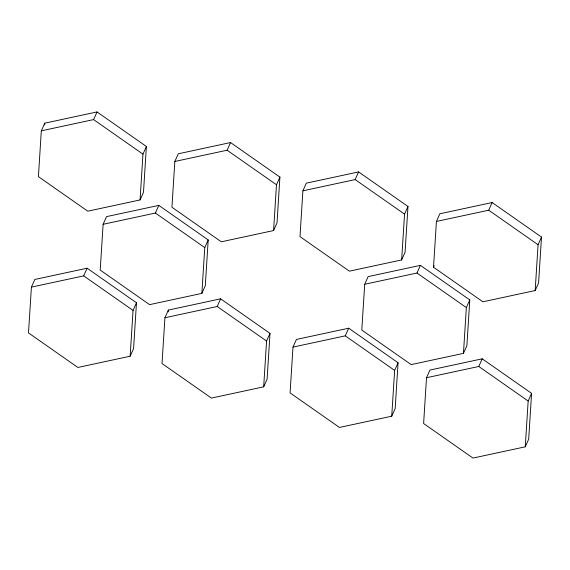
<?xml version="1.0" encoding="UTF-8"?>
<svg xmlns="http://www.w3.org/2000/svg" width="570" height="570" viewBox="0 0 570 570"><rect width="100%" height="100%" fill="white"/><g stroke="black" fill="none" stroke-linecap="round" stroke-linejoin="round"><path stroke-width="0.85" d="M31.407 287.123L28.5 332.916L77.876 367.465L130.152 356.221L133.579 348.562L136.479 302.763L87.11 268.214L34.834 279.457L31.407 287.123L83.683 275.88L133.052 310.429L130.152 356.221M41.311 130.836L38.411 176.636L87.78 211.185L140.063 199.942L143.49 192.282L146.39 146.483L97.021 111.934L44.745 123.177L41.311 130.836L93.594 119.6L142.963 154.149L140.063 199.942M44.631 124.937L44.745 123.177M103.12 224.288L100.213 270.08L149.589 304.637L201.865 293.393L205.293 285.727L208.2 239.934L158.823 205.385L106.547 216.621L103.12 224.288L155.396 213.045L204.772 247.601L201.865 293.393M164.929 317.739L162.023 363.532L211.399 398.081L263.675 386.838L267.102 379.178L270.009 333.386L220.633 298.83L168.357 310.073L164.929 317.739L217.206 306.496L266.575 341.045L263.675 386.838M174.833 161.46L171.933 207.252L221.31 241.801L273.586 230.558L277.013 222.898L279.913 177.106L230.544 142.55L178.267 153.793L174.833 161.46L227.117 150.216L276.486 184.766L273.586 230.558M168.243 311.833L168.357 310.073M292.987 347.102L290.087 392.894L339.456 427.45L391.732 416.207L395.167 408.54L398.067 362.748L348.69 328.199L296.414 339.442L292.987 347.102L345.263 335.858L394.639 370.415L391.732 416.207M302.898 190.822L299.991 236.614L349.367 271.17L401.643 259.927L405.07 252.261L407.978 206.468L358.601 171.919L306.325 183.162L302.898 190.822L355.174 179.578L404.55 214.135L401.643 259.927M364.707 284.273L361.8 330.066L411.177 364.615L463.453 353.379L466.88 345.712L469.787 299.92L420.411 265.363L368.135 276.607L364.707 284.273L416.983 273.03L466.353 307.579L463.453 353.379M426.51 377.718L423.61 423.517L472.979 458.066L525.255 446.823L528.689 439.164L531.589 393.364L482.22 358.815L429.937 370.058L426.51 377.718L478.786 366.482L528.162 401.031L525.255 446.823M433.521 267.237L436.421 221.438L439.848 213.779L492.124 202.535L541.5 237.084L538.593 282.884L535.166 290.543L482.89 301.786L433.521 267.237L434.205 265.706M535.166 290.543L538.073 244.751L541.5 237.084M93.594 119.6L97.021 111.934M83.683 275.88L87.11 268.214M142.963 154.149L146.39 146.483M155.396 213.045L158.823 205.385M133.052 310.429L136.479 302.763M227.117 150.216L230.544 142.55M204.772 247.601L208.2 239.934M217.206 306.496L220.633 298.83M276.486 184.766L279.913 177.106M266.575 341.045L270.009 333.386M355.174 179.578L358.601 171.919M345.263 335.858L348.69 328.199M404.55 214.135L407.978 206.468M416.983 273.03L420.411 265.363M394.639 370.415L398.067 362.748M436.421 221.438L488.697 210.202L492.124 202.535M466.353 307.579L469.787 299.92M478.786 366.482L482.22 358.815M528.162 401.031L531.589 393.364M488.697 210.202L538.073 244.751"/></g></svg>
